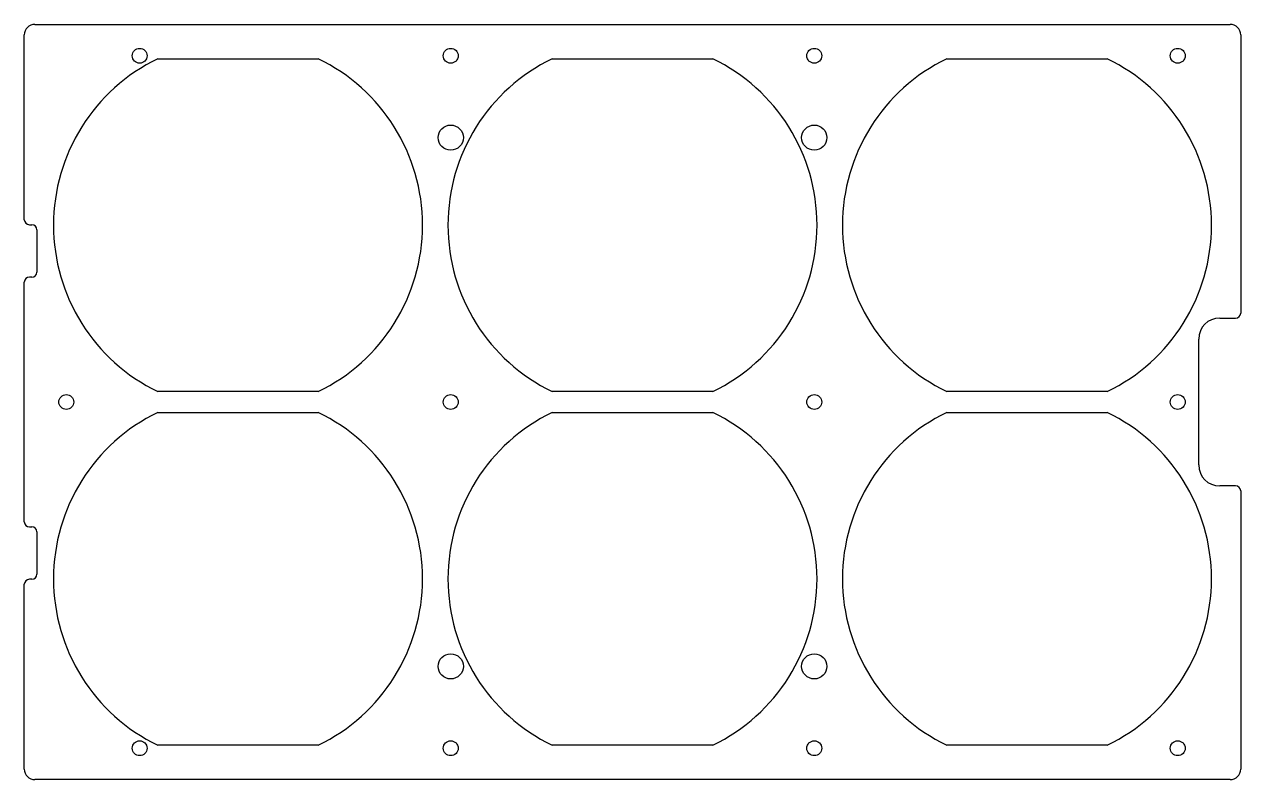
# Model space of a CAD drawing. Header units: millimetres. Extents: x -184 to 184, y -114 to 114.
import ezdxf

# ---------------------------------------------------------------- set-up
doc = ezdxf.new("R2010")
doc.units = ezdxf.units.MM

msp = doc.modelspace()

# ---------------------------------------------------------------- linework, layer by layer
at = {"color": 7, "linetype": 'Continuous', "lineweight": 25}
for p, q in [((-180.97, 114.3), (180.97, 114.3)), ((-184.15, 55.18), (-184.15, 111.12)), ((184.15, 111.12), (184.15, 26.92)), ((-143.75, 103.87), (-95.14, 103.87)), ((-24.31, 103.87), (24.31, 103.87)), ((95.14, 103.87), (143.75, 103.87)), ((-182.63, 53.66), (-181.86, 53.66)), ((-180.34, 52.13), (-180.34, 39.31)), ((-181.86, 37.78), (-182.63, 37.78)), ((-184.15, -36.26), (-184.15, 36.26)), ((177.8, 25.4), (182.63, 25.4)), ((171.45, -19.05), (171.45, 19.05)), ((-95.14, 3.16), (-143.75, 3.16)), ((24.31, 3.16), (-24.31, 3.16)), ((143.75, 3.16), (95.14, 3.16)), ((-143.75, -3.16), (-95.14, -3.16)), ((-24.31, -3.16), (24.31, -3.16)), ((95.14, -3.16), (143.75, -3.16)), ((182.63, -25.4), (177.8, -25.4)), ((184.15, -26.92), (184.15, -111.12)), ((-182.63, -37.78), (-181.86, -37.78)), ((-180.34, -39.31), (-180.34, -52.13)), ((-184.15, -111.12), (-184.15, -55.18)), ((-181.86, -53.66), (-182.63, -53.66)), ((-95.14, -103.87), (-143.75, -103.87)), ((24.31, -103.87), (-24.31, -103.87)), ((143.75, -103.87), (95.14, -103.87)), ((180.97, -114.3), (-180.97, -114.3))]:
    msp.add_line(p, q, dxfattribs=at)
for centre, radius in [((-149.22, 104.78), 2.25), ((-55.03, 104.78), 2.25), ((55.03, 104.78), 2.25), ((165.1, 104.78), 2.25), ((-55.03, 80.01), 3.81), ((55.03, 80.01), 3.81), ((-171.45, 0), 2.25), ((-55.03, 0), 2.25), ((55.03, 0), 2.25), ((165.1, 0), 2.25), ((-55.03, -80.01), 3.81), ((55.03, -80.01), 3.81), ((-149.22, -104.78), 2.25), ((-55.03, -104.78), 2.25), ((55.03, -104.78), 2.25), ((165.1, -104.78), 2.25)]:
    msp.add_circle(centre, radius, dxfattribs=at)
for centre, radius, start, end in [((-180.97, 111.12), 3.18, 90, 180), ((180.97, 111.12), 3.18, 360, 90), ((-119.38, 53.52), 55.94, 115.827, 244.173), ((-119.51, 53.52), 55.94, 295.827, 64.173), ((0.06, 53.52), 55.94, 115.827, 244.173), ((-0.06, 53.52), 55.94, 295.827, 64.173), ((119.51, 53.52), 55.94, 115.827, 244.173), ((119.38, 53.52), 55.94, 295.827, 64.173), ((-182.63, 55.18), 1.52, 180, 270), ((-181.86, 52.13), 1.52, 0, 90), ((-182.63, 36.26), 1.52, 90, 180), ((-181.86, 39.31), 1.52, 270, 0), ((182.63, 26.92), 1.52, 270, 0), ((177.8, 19.05), 6.35, 90, 180), ((-119.38, -53.52), 55.94, 115.827, 244.173), ((-119.51, -53.52), 55.94, 295.827, 64.173), ((0.06, -53.52), 55.94, 115.827, 244.173), ((-0.06, -53.52), 55.94, 295.827, 64.173), ((119.51, -53.52), 55.94, 115.827, 244.173), ((119.38, -53.52), 55.94, 295.827, 64.173), ((177.8, -19.05), 6.35, 180, 270), ((182.63, -26.92), 1.52, 0, 90), ((-182.63, -36.26), 1.52, 180, 270), ((-181.86, -39.31), 1.52, 0, 90), ((-182.63, -55.18), 1.52, 90, 180), ((-181.86, -52.13), 1.52, 270, 0), ((-180.97, -111.12), 3.18, 180, 270), ((180.97, -111.12), 3.18, 270, 360)]:
    msp.add_arc(centre, radius, start, end, dxfattribs=at)

doc.saveas('drawing.dxf')
